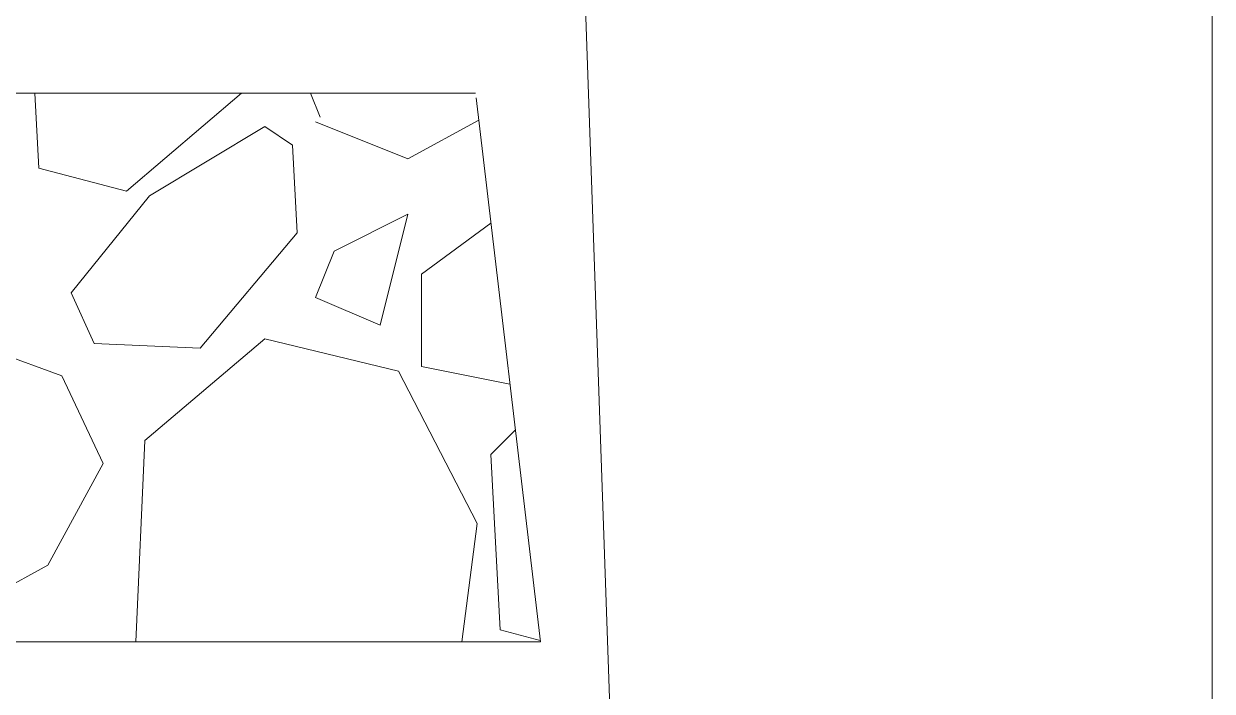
# Model space of a CAD drawing. Header units: millimetres. Extents: x 4229 to 8429, y -1187 to 1783.
# Drawn here: x 6172.6 to 6227.8, y -367.4 to -336.4 of the extents above; entities that cross this region are included whole.
import ezdxf

# ---------------------------------------------------------------- set-up
doc = ezdxf.new("R2010")
doc.units = ezdxf.units.MM

msp = doc.modelspace()

# ---------------------------------------------------------------- linework, layer by layer
at = {"lineweight": 5}
for p, q in [((6227.795, -390.094), (6227.795, -297.769)), ((6090.787, -339.664), (6193.588, -339.664)), ((6193.614, -339.882), (6196.597, -365.132)), ((6196.597, -365.132), (6090.787, -365.132))]:
    msp.add_line(p, q, dxfattribs=at)
at = {"linetype": 'Continuous', "lineweight": 5}
for p, q in [((6204.062, -489.592), (6198.134, -319.838)), ((6173.303, -343.146), (6173.119, -339.664)), ((6182.718, -339.664), (6177.373, -344.217)), ((6186.371, -340.789), (6185.921, -339.664)), ((6186.157, -341.004), (6190.441, -342.718)), ((6190.441, -342.718), (6193.736, -340.92)), ((6183.8, -341.218), (6178.444, -344.431)), ((6185.086, -342.075), (6183.8, -341.218)), ((6185.086, -342.075), (6185.3, -346.145)), ((6177.373, -344.217), (6173.303, -343.146)), ((6178.444, -344.431), (6174.802, -348.93)), ((6190.441, -345.288), (6187.014, -347.002)), ((6189.156, -350.43), (6190.441, -345.288)), ((6194.301, -345.696), (6191.084, -348.073)), ((6185.3, -346.145), (6180.801, -351.501)), ((6187.014, -347.002), (6186.157, -349.145)), ((6191.084, -348.073), (6191.084, -352.358)), ((6175.873, -351.287), (6174.802, -348.93)), ((6186.157, -349.145), (6189.156, -350.43)), ((6170.303, -351.287), (6174.374, -352.787)), ((6180.801, -351.501), (6175.873, -351.287)), ((6183.8, -351.073), (6178.23, -355.786)), ((6190.013, -352.572), (6183.8, -351.073)), ((6193.655, -359.642), (6190.013, -352.572)), ((6191.084, -352.358), (6195.185, -353.178)), ((6176.302, -356.857), (6174.374, -352.787)), ((6194.298, -356.429), (6195.434, -355.292)), ((6178.23, -355.786), (6177.805, -365.132)), ((6194.726, -364.57), (6194.298, -356.429)), ((6173.731, -361.57), (6176.302, -356.857)), ((6192.951, -365.132), (6193.655, -359.642)), ((6169.018, -364.141), (6173.731, -361.57)), ((6196.588, -365.06), (6194.726, -364.57))]:
    msp.add_line(p, q, dxfattribs=at)

doc.saveas('drawing.dxf')
